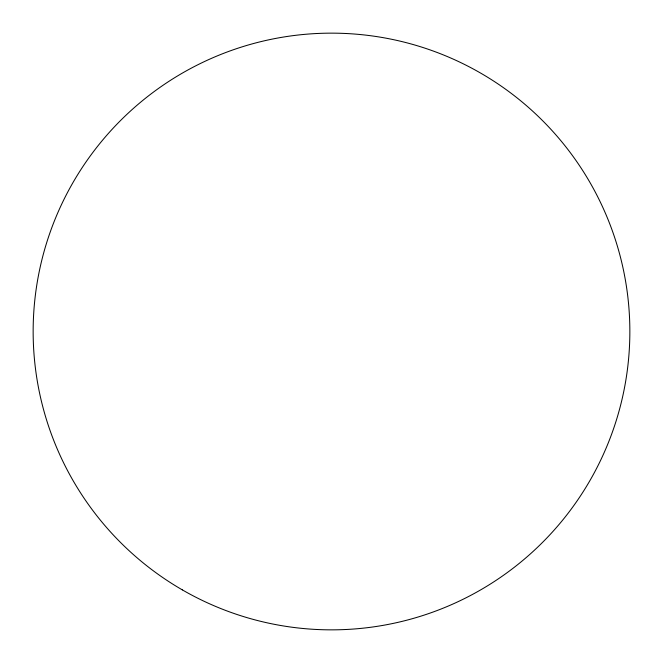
<?xml version="1.0" encoding="UTF-8"?>
<svg xmlns="http://www.w3.org/2000/svg" width="663" height="663" viewBox="0 0 663 663"><rect width="100%" height="100%" fill="white"/><g stroke="black" fill="none" stroke-linecap="round" stroke-linejoin="round"><path stroke-width="0.99" d="M182.325 589.879A298.35 298.35 0 0 0 629.85 331.5A298.35 298.35 0 0 0 182.325 73.121A298.35 298.35 0 0 0 182.325 589.879"/></g></svg>
